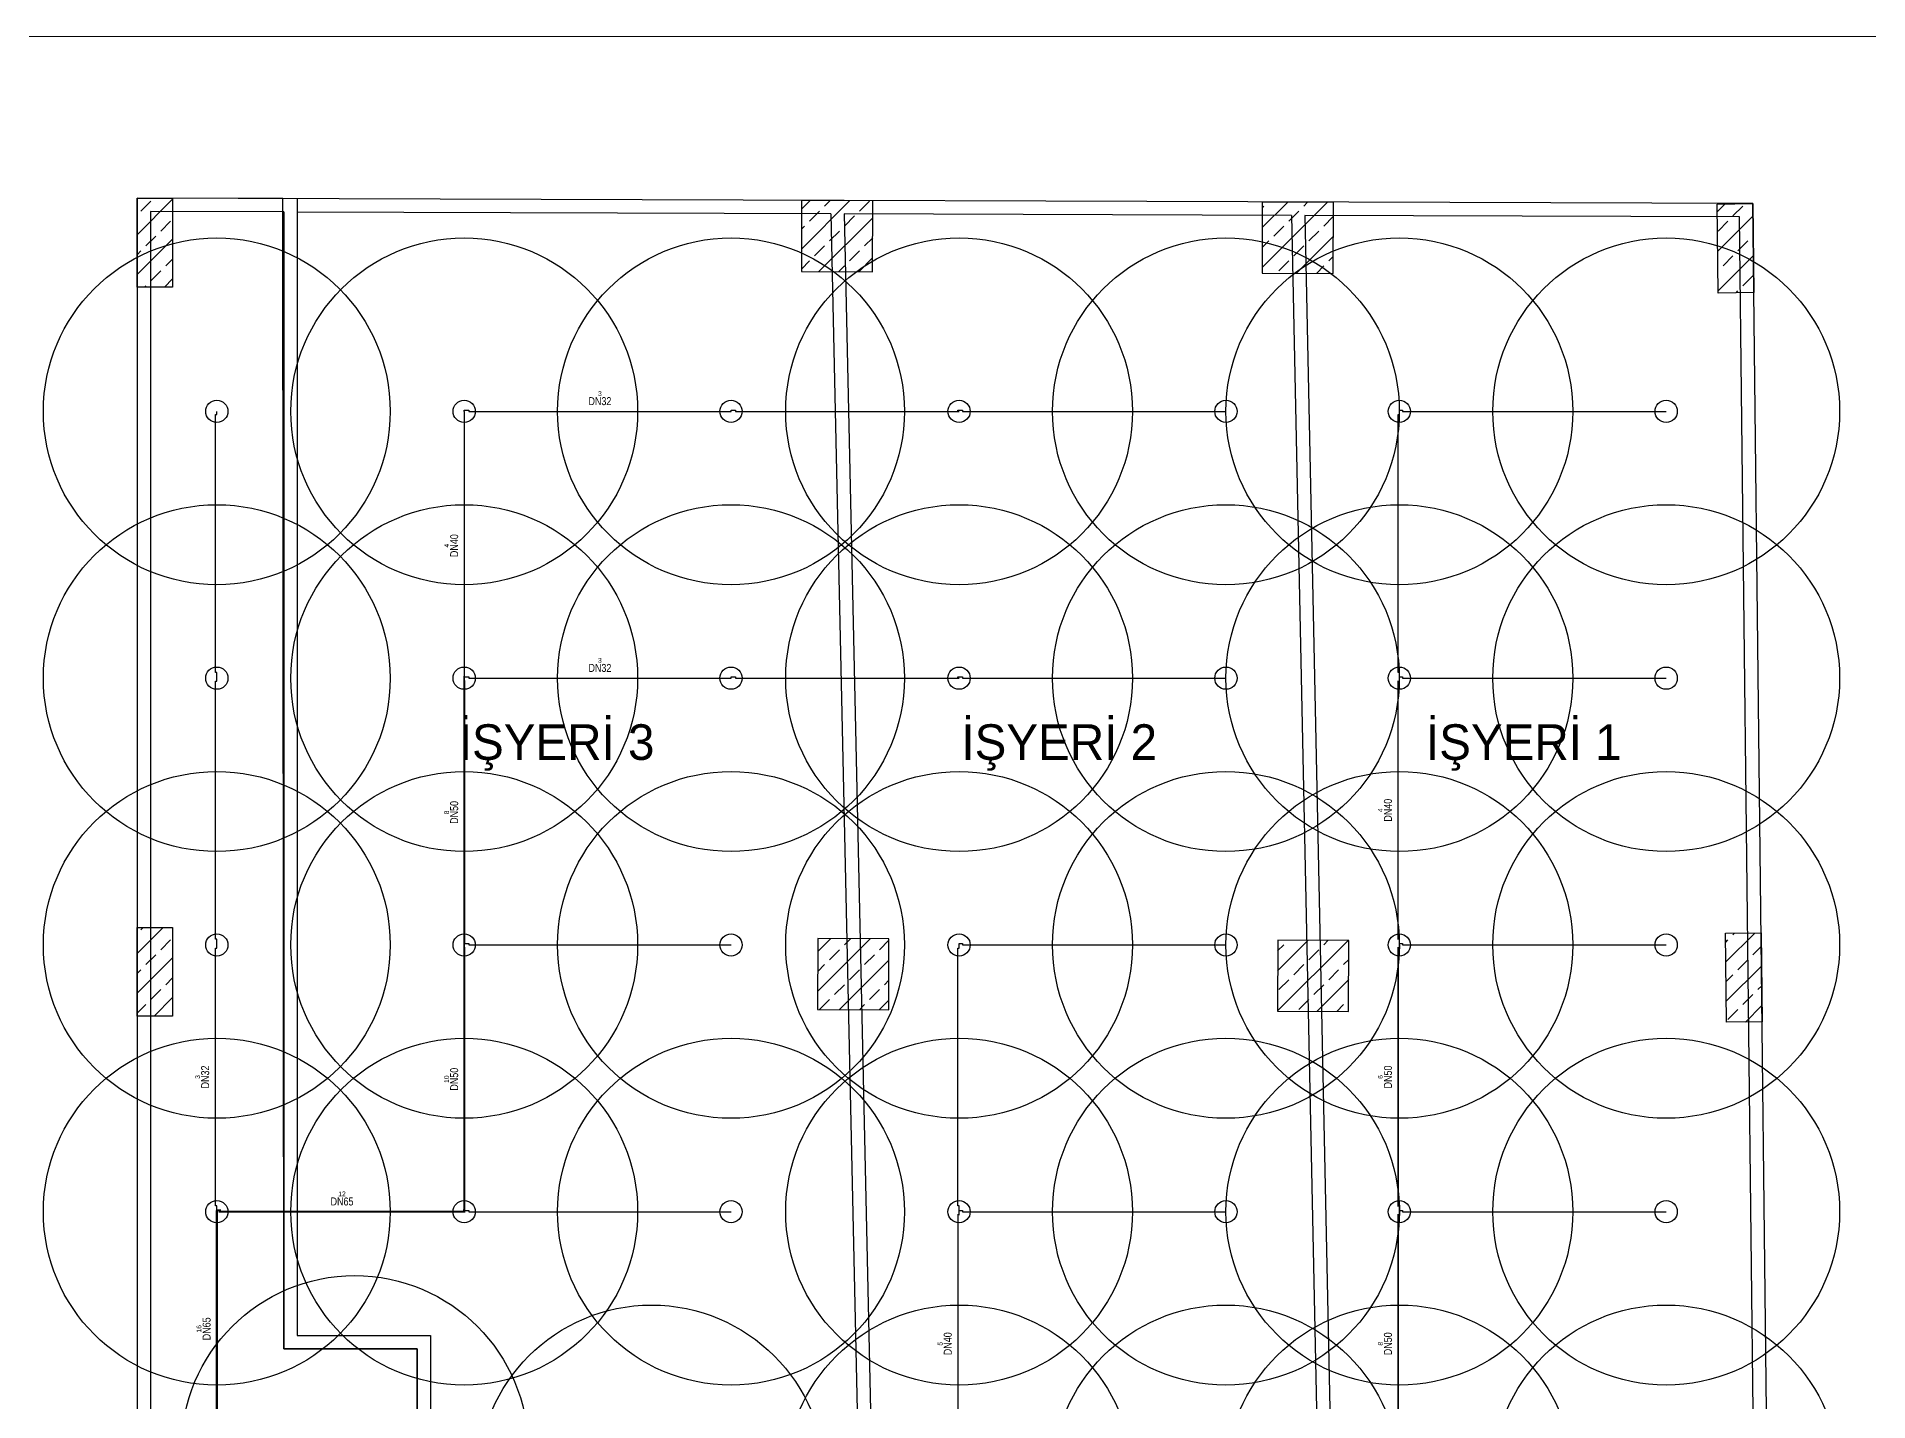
# Model space of a CAD drawing. Header units: centimetres. Extents: x 247996 to 276712, y -458149 to -450648.
# Drawn here: x 250239 to 252299, y -452184 to -450649 of the extents above; entities that cross this region are included whole.
import ezdxf
from ezdxf.enums import TextEntityAlignment as Align

# ---------------------------------------------------------------- set-up
doc = ezdxf.new("R2010")
doc.units = ezdxf.units.CM
doc.layers.add('ANTED', color=144, linetype='Continuous', lineweight=0)
for name, color, linetype in [('MKDU0', 50, 'Continuous'), ('MTY-SPRINKLER', 15, 'Continuous'), ('MTY-SPRINKLER-BORU', 140, 'Continuous'), ('MTY-SPRINKLER-CAP', 141, 'Continuous'), ('MTY-SPRINKLER-KORUMA', 8, 'Continuous')]:
    doc.layers.add(name, color=color, linetype=linetype)
doc.styles.add('ROTAS', font='arial.ttf')
doc.styles.add('style1', font='AcadEref.ttf')

# ---------------------------------------------------------------- blocks, each defined once
blk = doc.blocks.new('ASL-SPR-UP')
blk.add_circle((0, 0), 12.5)

msp = doc.modelspace()

# ---------------------------------------------------------------- linework, layer by layer
at = {"layer": 'ANTED'}
msp.add_line((276712.4, -450649.1), (248038.8, -450649.1), dxfattribs=at)
at = {"layer": 'MKDU0', "color": 8, "ltscale": 0.03}
for p, q in [((252168.7, -450836.9), (250351.9, -450830.7)), ((250351.9, -450830.7), (250351.9, -453404.6)), ((250351.9, -450830.7), (250391.9, -450830.7)), ((250351.9, -450930.7), (250351.9, -450830.7)), ((250515.7, -450831.3), (250351.9, -450830.7)), ((250351.9, -450830.7), (250351.9, -453404.6)), ((250351.9, -450871.8), (250391.9, -450831.8)), ((250356.1, -450845.2), (250367.3, -450834)), ((250391.9, -450830.7), (250391.9, -450930.7)), ((250516.9, -452124.7), (250515.7, -450831.3)), ((250531.9, -450831.4), (250531.9, -452109.7)), ((251099.2, -450833.3), (251098.9, -450913.3)), ((251099, -450888.1), (251153.6, -450833.5)), ((251099.2, -450843), (251108.8, -450833.3)), ((251179.2, -450833.6), (251099.2, -450833.3)), ((251125, -450839.6), (251131.2, -450833.4)), ((251164.3, -450845.2), (251175.5, -450834)), ((251178.9, -450913.6), (251179.2, -450833.6)), ((250516.9, -450846.3), (250366.9, -450845.8)), ((250366.9, -450845.8), (250366.9, -453404.6)), ((250516.9, -450846.3), (250516.9, -452124.7)), ((251132, -450848.4), (250531.9, -450846.4)), ((251108.2, -450856.5), (251119.4, -450845.2)), ((251118.6, -450913.4), (251179.1, -450852.8)), ((251132, -450848.4), (251201.8, -454027.4)), ((251650, -450850.2), (251147, -450848.5)), ((251147, -450848.5), (251216.8, -454027.4)), ((251147.5, -450862.1), (251158.7, -450850.8)), ((251617.2, -450835.1), (251616.9, -450915.1)), ((251616.9, -450908.9), (251690.6, -450835.3)), ((251617.1, -450863.9), (251645.8, -450835.2)), ((251697.2, -450835.3), (251617.2, -450835.1)), ((251617.2, -450841.4), (251618.9, -450839.6)), ((251647, -450856.5), (251658.2, -450845.2)), ((251650, -450850.2), (251716.4, -454027.4)), ((251663.8, -450839.6), (251668.2, -450835.2)), ((252153.9, -450851.9), (251665, -450850.2)), ((251665, -450850.2), (251731.7, -454042.4)), ((251686.3, -450862.1), (251697.1, -450851.2)), ((251696.9, -450915.3), (251697.2, -450835.3)), ((252128.7, -450837.4), (252168.7, -450836.9)), ((252129.9, -450937.4), (252128.7, -450837.4)), ((252128.8, -450846.1), (252137.6, -450837.3)), ((252129.4, -450890.5), (252168.9, -450850.9)), ((252146.5, -450850.8), (252157.7, -450839.6)), ((252184, -453482.1), (252153.9, -450851.9)), ((252199, -453482.7), (252168.7, -450836.9)), ((252168.7, -450836.9), (252169.9, -450936.9)), ((250361.7, -450884.5), (250372.9, -450873.3)), ((250378.5, -450867.7), (250389.7, -450856.5)), ((251099.1, -450865.5), (251102.6, -450862.1)), ((251130.6, -450878.9), (251141.8, -450867.7)), ((251169.9, -450884.5), (251179.1, -450875.4)), ((251630.1, -450873.3), (251641.4, -450862.1)), ((251655.6, -450915.2), (251697.1, -450873.7)), ((251669.4, -450878.9), (251680.7, -450867.7)), ((252129.7, -450867.7), (252140.9, -450856.5)), ((252169, -450873.3), (252169.2, -450873.1)), ((250351.9, -450916.7), (250391.9, -450876.7)), ((250351.9, -450894.3), (250356.1, -450890.1)), ((251113.8, -450895.7), (251125, -450884.5)), ((251153.1, -450901.4), (251164.3, -450890.1)), ((251617, -450886.4), (251624.5, -450878.9)), ((251652.6, -450895.7), (251663.8, -450884.5)), ((251691.9, -450901.4), (251697, -450896.3)), ((252129.9, -450934.8), (252169.4, -450895.3)), ((252135.3, -450907), (252146.5, -450895.7)), ((252152.1, -450890.1), (252163.3, -450878.9)), ((250367.3, -450923.8), (250378.5, -450912.6)), ((250384.1, -450907), (250391.9, -450899.2)), ((251098.9, -450910.6), (251108.2, -450901.4)), ((251098.9, -450913.3), (251178.9, -450913.6)), ((251141, -450913.4), (251147.5, -450907)), ((251163.4, -450913.5), (251179, -450897.9)), ((251616.9, -450915.1), (251696.9, -450915.3)), ((251635.8, -450912.6), (251647, -450901.4)), ((251678, -450915.3), (251686.3, -450907)), ((252129.6, -450912.6), (252129.7, -450912.6)), ((250391.9, -450930.7), (250351.9, -450930.7)), ((250360.4, -450930.7), (250361.7, -450929.4)), ((250382.8, -450930.7), (250391.9, -450921.6)), ((252169.9, -450936.9), (252129.9, -450937.4)), ((252150, -450937.2), (252152.1, -450935)), ((252157.7, -450929.4), (252169, -450918.2)), ((250351.9, -451680), (250381.2, -451650.8)), ((250351.9, -451650.8), (250391.9, -451650.8)), ((250351.9, -451750.8), (250351.9, -451650.8)), ((250356.1, -451653.5), (250358.8, -451650.8)), ((250391.9, -451650.8), (250391.9, -451750.8)), ((252138.1, -451657.4), (252178.1, -451657)), ((252139.3, -451757.4), (252138.1, -451657.4)), ((252138.5, -451689.5), (252171, -451657.1)), ((252146.5, -451659.1), (252148.2, -451657.3)), ((252178.1, -451657), (252179.3, -451757)), ((250378.5, -451675.9), (250389.7, -451664.7)), ((251117.4, -451663.2), (251117.2, -451743.2)), ((251117.2, -451723), (251176.8, -451663.4)), ((251197.4, -451663.5), (251117.4, -451663.2)), ((251117.4, -451677.9), (251132, -451663.3)), ((251130.6, -451687.1), (251141.8, -451675.9)), ((251147.5, -451670.3), (251154.4, -451663.3)), ((251186.7, -451675.9), (251197.4, -451665.2)), ((251197.2, -451743.5), (251197.4, -451663.5)), ((251634.6, -451665.1), (251634.3, -451745.1)), ((251634.3, -451744.7), (251713.6, -451665.4)), ((251634.4, -451699.7), (251668.9, -451665.2)), ((251634.5, -451677.2), (251641.4, -451670.3)), ((251714.6, -451665.4), (251634.6, -451665.1)), ((251669.4, -451687.1), (251680.7, -451675.9)), ((251686.3, -451670.3), (251691.2, -451665.3)), ((251714.3, -451745.4), (251714.6, -451665.4)), ((252138.3, -451667.3), (252140.9, -451664.7)), ((252169, -451681.5), (252178.3, -451672.2)), ((250351.9, -451724.9), (250391.9, -451684.9)), ((250351.9, -451702.5), (250356.1, -451698.4)), ((250361.7, -451692.7), (250372.9, -451681.5)), ((251117.3, -451700.5), (251125, -451692.7)), ((251141.8, -451743.3), (251197.3, -451687.8)), ((251153.1, -451709.6), (251164.3, -451698.4)), ((251169.9, -451692.7), (251181.1, -451681.5)), ((251652.6, -451704), (251663.8, -451692.7)), ((251691.9, -451709.6), (251703.1, -451698.4)), ((251708.7, -451692.7), (251714.5, -451687)), ((252139, -451733.9), (252178.6, -451694.4)), ((252152.1, -451698.4), (252163.3, -451687.1)), ((250384.1, -451715.2), (250391.9, -451707.4)), ((251136.2, -451726.4), (251147.5, -451715.2)), ((251192.4, -451715.2), (251197.3, -451710.3)), ((251635.8, -451720.8), (251647, -451709.6)), ((251675, -451726.4), (251686.3, -451715.2)), ((251678.6, -451745.3), (251714.4, -451709.5)), ((252138.8, -451711.7), (252146.5, -451704)), ((252174.6, -451720.8), (252178.8, -451716.6)), ((250351.9, -451747.4), (250361.7, -451737.6)), ((250367.3, -451732), (250378.5, -451720.8)), ((250371, -451750.8), (250391.9, -451729.8)), ((251119.4, -451743.2), (251130.6, -451732)), ((251164.2, -451743.4), (251169.9, -451737.6)), ((251175.5, -451732), (251186.7, -451720.8)), ((251186.5, -451743.5), (251197.2, -451732.8)), ((251658.2, -451743.3), (251669.4, -451732)), ((251701, -451745.4), (251708.7, -451737.6)), ((252157.7, -451737.6), (252169, -451726.4)), ((252160.6, -451757.2), (252179.1, -451738.8)), ((250391.9, -451750.8), (250351.9, -451750.8)), ((251117.2, -451743.2), (251197.2, -451743.5)), ((251634.3, -451745.1), (251714.3, -451745.4)), ((252179.3, -451757), (252139.3, -451757.4)), ((252140.9, -451754.5), (252152.1, -451743.3)), ((250531.9, -452109.7), (250681.9, -452109.7)), ((250681.9, -452109.7), (250681.9, -453009.7)), ((250516.9, -452124.7), (250666.9, -452124.7)), ((250666.9, -452124.7), (250516.9, -452124.7)), ((250666.9, -452124.7), (250666.9, -453024.7)), ((250666.9, -453024.7), (250666.9, -452124.7))]:
    msp.add_line(p, q, dxfattribs=at)
at = {"layer": 'MTY-SPRINKLER-BORU'}
for points in [[(250441.6, -451670.5), (250441.6, -451664), (250440, -451664), (250440, -451374), (250441.6, -451374), (250441.6, -451370.5), (250441.6, -451364), (250440, -451364), (250440, -451074), (250441.6, -451074), (250441.6, -451070.5)], [(250719.8, -451070.5), (250719.8, -451069), (250725, -451069), (250725, -451070.5), (251019.8, -451070.5)], [(251019.8, -451070.5), (251019.8, -451069), (251025, -451069), (251025, -451070.5), (251275, -451070.5)], [(251275, -451070.5), (251275, -451069), (251280, -451069), (251280, -451070.5), (251576.2, -451070.5)], [(251275, -451070.5), (251276.2, -451070.5)], [(251771.4, -451369), (251771.4, -451364), (251770, -451364), (251770, -451074), (251771.4, -451074), (251771.4, -451070.5), (251771.4, -451069), (251775, -451069), (251775, -451070.5), (252071.4, -451070.5)], [(250720, -451369), (250725, -451369), (250725, -451370.5), (251019.8, -451370.5)], [(251019.8, -451370.5), (251019.8, -451369), (251025, -451369), (251025, -451370.5), (251275, -451370.5)], [(251275, -451370.5), (251275, -451369), (251280, -451369), (251280, -451370.5), (251576.2, -451370.5)], [(251275, -451370.5), (251276.2, -451370.5)], [(251771.4, -451370.5), (251771.4, -451369)], [(251771.4, -451369), (251775, -451369), (251775, -451370.5), (252071.4, -451370.5)], [(250441.6, -451969), (250441.6, -451964), (250440, -451964), (250440, -451674), (250441.6, -451674), (250441.6, -451670.5)], [(250720, -451669), (250725, -451669), (250725, -451670.5), (251019.8, -451670.5)], [(251276.2, -451969), (251276.2, -451964), (251275, -451964), (251275, -451674), (251276.2, -451674), (251276.2, -451670.5), (251276.2, -451669), (251280, -451669), (251280, -451670.5), (251576.2, -451670.5)], [(251771.4, -451669), (251775, -451669), (251775, -451670.5), (252071.4, -451670.5)], [(250720, -451969), (250725, -451969), (250725, -451970.5), (251019.8, -451970.5)], [(251276.2, -451970.5), (251276.2, -451969)], [(251276.2, -451969), (251280, -451969), (251280, -451970.5), (251576.2, -451970.5)], [(251771.4, -451969), (251775, -451969), (251775, -451970.5), (252071.4, -451970.5)]]:
    msp.add_lwpolyline(points, dxfattribs=at)
for points, const_width in [([(250720, -451369), (250720, -451074), (250719.8, -451074), (250719.8, -451070.5)], 1.5), ([(250720, -451669), (250720, -451374), (250719.8, -451374), (250719.8, -451370.5), (250719.8, -451369), (250720, -451369)], 2), ([(251771.4, -451669), (251771.4, -451664), (251770, -451664), (251770, -451374), (251771.4, -451374), (251771.4, -451370.5)], 1.5), ([(250720, -451969), (250720, -451674), (250719.8, -451674), (250719.8, -451670.5), (250719.8, -451669), (250720, -451669)], 2), ([(251771.4, -451969), (251771.4, -451964), (251770, -451964), (251770, -451674), (251771.4, -451674), (251771.4, -451670.5)], 2), ([(251771.4, -451670.5), (251771.4, -451669)], 1.5), ([(250441.6, -452234), (250441.6, -451970.5), (250441.6, -451969)], 2.5), ([(250441.6, -451969), (250445, -451969), (250445, -451970.5), (250719.8, -451970.5), (250719.8, -451969), (250720, -451969)], 2.5), ([(251275, -452420), (251275, -452419), (251275, -452274), (251276.2, -452274), (251276.2, -452270.5), (251276.2, -452264), (251275, -452264), (251275, -451974), (251276.2, -451974), (251276.2, -451970.5)], 1.5), ([(251771.4, -452269), (251771.4, -452264), (251770, -452264), (251770, -451974), (251771.4, -451974), (251771.4, -451970.5), (251771.4, -451969)], 2)]:
    msp.add_lwpolyline(points, dxfattribs=dict(at, const_width=const_width))
at = {"layer": 'MTY-SPRINKLER-KORUMA'}
for centre in [(250441.6, -451070.5), (250719.8, -451070.5), (251019.8, -451070.5), (251276.3, -451070.5), (251576.3, -451070.5), (251771.4, -451070.5), (252071.4, -451070.5), (250441.6, -451370.5), (250719.8, -451370.5), (251019.8, -451370.5), (251276.3, -451370.5), (251576.3, -451370.5), (251771.4, -451370.5), (252071.4, -451370.5), (250441.6, -451670.5), (250719.8, -451670.5), (251019.8, -451670.5), (251276.3, -451670.5), (251576.3, -451670.5), (251771.4, -451670.5), (252071.4, -451670.5), (250441.6, -451970.5), (250719.8, -451970.5), (251019.8, -451970.5), (251276.3, -451970.5), (251576.3, -451970.5), (251771.4, -451970.5), (252071.4, -451970.5), (250596.7, -452237.4), (250930.5, -452270.5), (251276.3, -452270.5), (251576.3, -452270.5), (251771.4, -452270.5), (252071.4, -452270.5)]:
    msp.add_circle(centre, 195, dxfattribs=at)

# ---------------------------------------------------------------- block references
at = {"layer": 'MTY-SPRINKLER'}
for p in [(250441.6, -451070.5), (250719.8, -451070.5), (251019.8, -451070.5), (251276.3, -451070.5), (251576.3, -451070.5), (251771.4, -451070.5), (252071.4, -451070.5), (250441.6, -451370.5), (250719.8, -451370.5), (251019.8, -451370.5), (251276.3, -451370.5), (251576.3, -451370.5), (251771.4, -451370.5), (252071.4, -451370.5), (250441.6, -451670.5), (250719.8, -451670.5), (251019.8, -451670.5), (251276.3, -451670.5), (251576.3, -451670.5), (251771.4, -451670.5), (252071.4, -451670.5), (250441.6, -451970.5), (250719.8, -451970.5), (251019.8, -451970.5), (251276.3, -451970.5), (251576.3, -451970.5), (251771.4, -451970.5), (252071.4, -451970.5)]:
    msp.add_blockref('ASL-SPR-UP', p, dxfattribs=at)

# ---------------------------------------------------------------- texts
at = {"layer": 'MKDU0', "color": 8, "ltscale": 0.03, "style": 'style1'}
for s, p in [('İŞYERİ 3', (250713.7, -451462.4)), ('İŞYERİ 2', (251278.9, -451462.4)), ('İŞYERİ 1', (251801.3, -451462.4))]:
    msp.add_text(s, height=40, dxfattribs=at).set_placement(p)

# ---------------------------------------------------------------- next in the draw order: wipeouts: each hides what was drawn before it
for points in [[(250859.9, -451065.8), (250881.3, -451065.8), (250881.3, -451052.2), (250859.9, -451052.2)], [(250715.2, -451234), (250715.2, -451212.6), (250701.8, -451212.6), (250701.8, -451234)], [(250859.9, -451365.8), (250881.3, -451365.8), (250881.3, -451352.2), (250859.9, -451352.2)], [(250715.2, -451534), (250715.2, -451512.6), (250701.8, -451512.6), (250701.8, -451534)], [(251765.2, -451531.5), (251765.2, -451510.1), (251751.8, -451510.1), (251751.8, -451531.5)], [(250435.2, -451831.5), (250435.2, -451810.1), (250421.8, -451810.1), (250421.8, -451831.5)], [(250715.2, -451834), (250715.2, -451812.6), (250701.8, -451812.6), (250701.8, -451834)], [(251765.2, -451831.5), (251765.2, -451810.1), (251751.8, -451810.1), (251751.8, -451831.5)], [(250569.9, -451965.8), (250591.3, -451965.8), (250591.3, -451952.2), (250569.9, -451952.2)], [(250436.8, -452114.8), (250436.8, -452093.3), (250423.3, -452093.3), (250423.3, -452114.8)], [(251270.2, -452131.5), (251270.2, -452110.1), (251256.8, -452110.1), (251256.8, -452131.5)], [(251765.2, -452131.5), (251765.2, -452110.1), (251751.8, -452110.1), (251751.8, -452131.5)]]:
    msp.add_wipeout(points)

# ---------------------------------------------------------------- next in the draw order: texts
at = {"layer": 'MTY-SPRINKLER-CAP', "style": 'ROTAS', "width": 0.8}
for s, p in [('DN32', (250872.4, -451059)), ('DN32', (250872.4, -451359)), ('DN65', (250582.4, -451959))]:
    msp.add_text(s, height=9, dxfattribs=at).set_placement(p, align=Align.MIDDLE_CENTER)
for s, p in [('DN40', (250708.5, -451221.5)), ('DN50', (250708.5, -451521.5)), ('DN40', (251758.5, -451519)), ('DN32', (250428.5, -451819)), ('DN50', (250708.5, -451821.5)), ('DN50', (251758.5, -451819)), ('DN65', (250430.1, -452102.2)), ('DN40', (251263.5, -452119)), ('DN50', (251758.5, -452119))]:
    msp.add_text(s, height=9, rotation=90, dxfattribs=at).set_placement(p, align=Align.MIDDLE_CENTER)

# ---------------------------------------------------------------- next in the draw order: wipeouts: each hides what was drawn before it
for points in [[(250868.9, -451054.5), (250873.8, -451054.5), (250873.8, -451046.4), (250868.9, -451046.4)], [(250704, -451225), (250704, -451220.2), (250695.9, -451220.2), (250695.9, -451225)], [(250868.9, -451354.5), (250873.8, -451354.5), (250873.8, -451346.4), (250868.9, -451346.4)], [(250704, -451525), (250704, -451520.2), (250695.9, -451520.2), (250695.9, -451525)], [(251754, -451522.5), (251754, -451517.7), (251745.9, -451517.7), (251745.9, -451522.5)], [(250424, -451822.5), (250424, -451817.7), (250415.9, -451817.7), (250415.9, -451822.5)], [(250704, -451826.3), (250704, -451818.8), (250695.9, -451818.8), (250695.9, -451826.3)], [(251754, -451822.5), (251754, -451817.7), (251745.9, -451817.7), (251745.9, -451822.5)], [(250577.6, -451954.5), (250585.1, -451954.5), (250585.1, -451946.4), (250577.6, -451946.4)], [(250425.6, -452107.1), (250425.6, -452099.6), (250417.5, -452099.6), (250417.5, -452107.1)], [(251259, -452122.5), (251259, -452117.7), (251250.9, -452117.7), (251250.9, -452122.5)], [(251754, -452122.5), (251754, -452117.7), (251745.9, -452117.7), (251745.9, -452122.5)]]:
    msp.add_wipeout(points)

# ---------------------------------------------------------------- next in the draw order: texts
for s, p in [('3', (250872.4, -451050.5)), ('3', (250872.4, -451350.5)), ('12', (250582.4, -451950.5))]:
    msp.add_text(s, height=5.4, dxfattribs=at).set_placement(p, align=Align.MIDDLE_CENTER)
for s, p in [('4', (250700, -451221.5)), ('8', (250700, -451521.5)), ('4', (251750, -451519)), ('3', (250420, -451819)), ('10', (250700, -451821.5)), ('6', (251750, -451819)), ('16', (250421.5, -452102.2)), ('5', (251255, -452119)), ('8', (251750, -452119))]:
    msp.add_text(s, height=5.4, rotation=90, dxfattribs=at).set_placement(p, align=Align.MIDDLE_CENTER)

doc.saveas('drawing.dxf')
